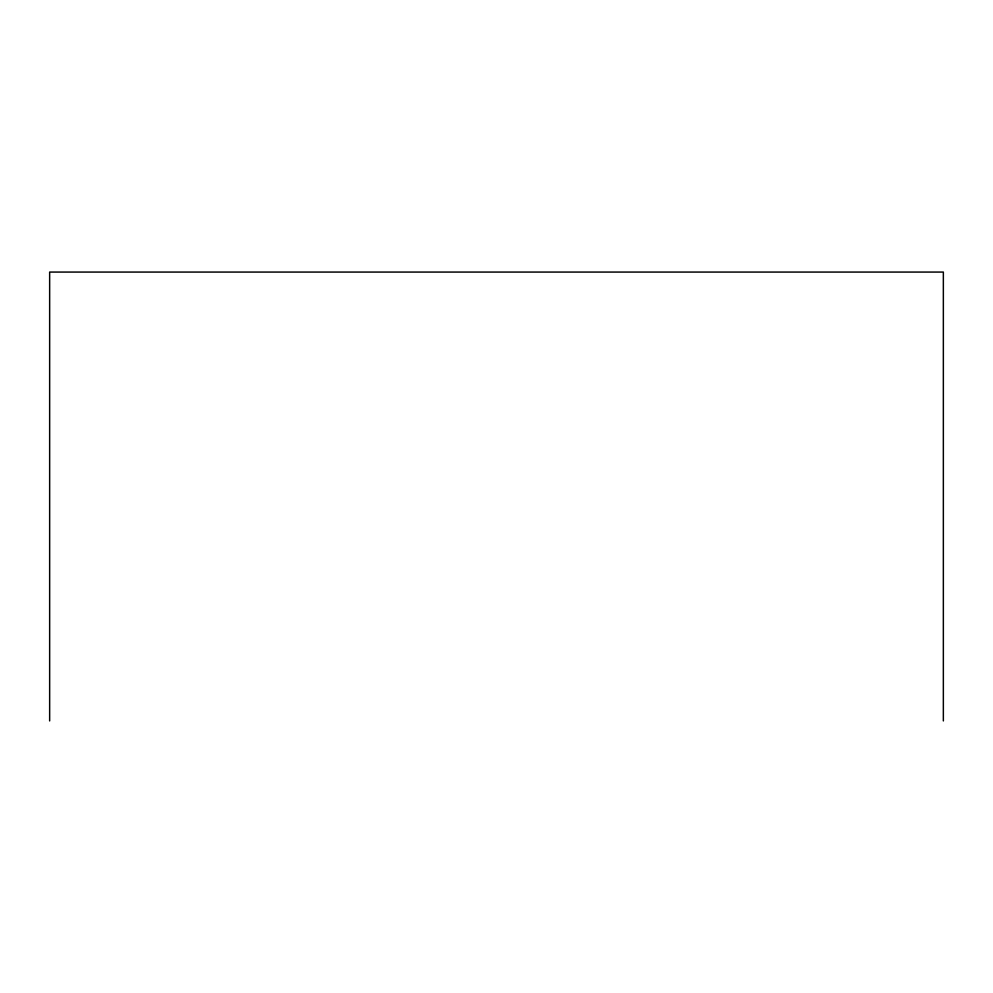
<?xml version="1.0" encoding="UTF-8"?>
<svg xmlns="http://www.w3.org/2000/svg" width="993" height="993" viewBox="0 0 993 993"><rect width="100%" height="100%" fill="white"/><g stroke="black" fill="none" stroke-linecap="round" stroke-linejoin="round"><path stroke-width="1.49" d="M943.35 720.93L943.35 272.07L49.65 272.07L49.65 720.93"/></g></svg>
